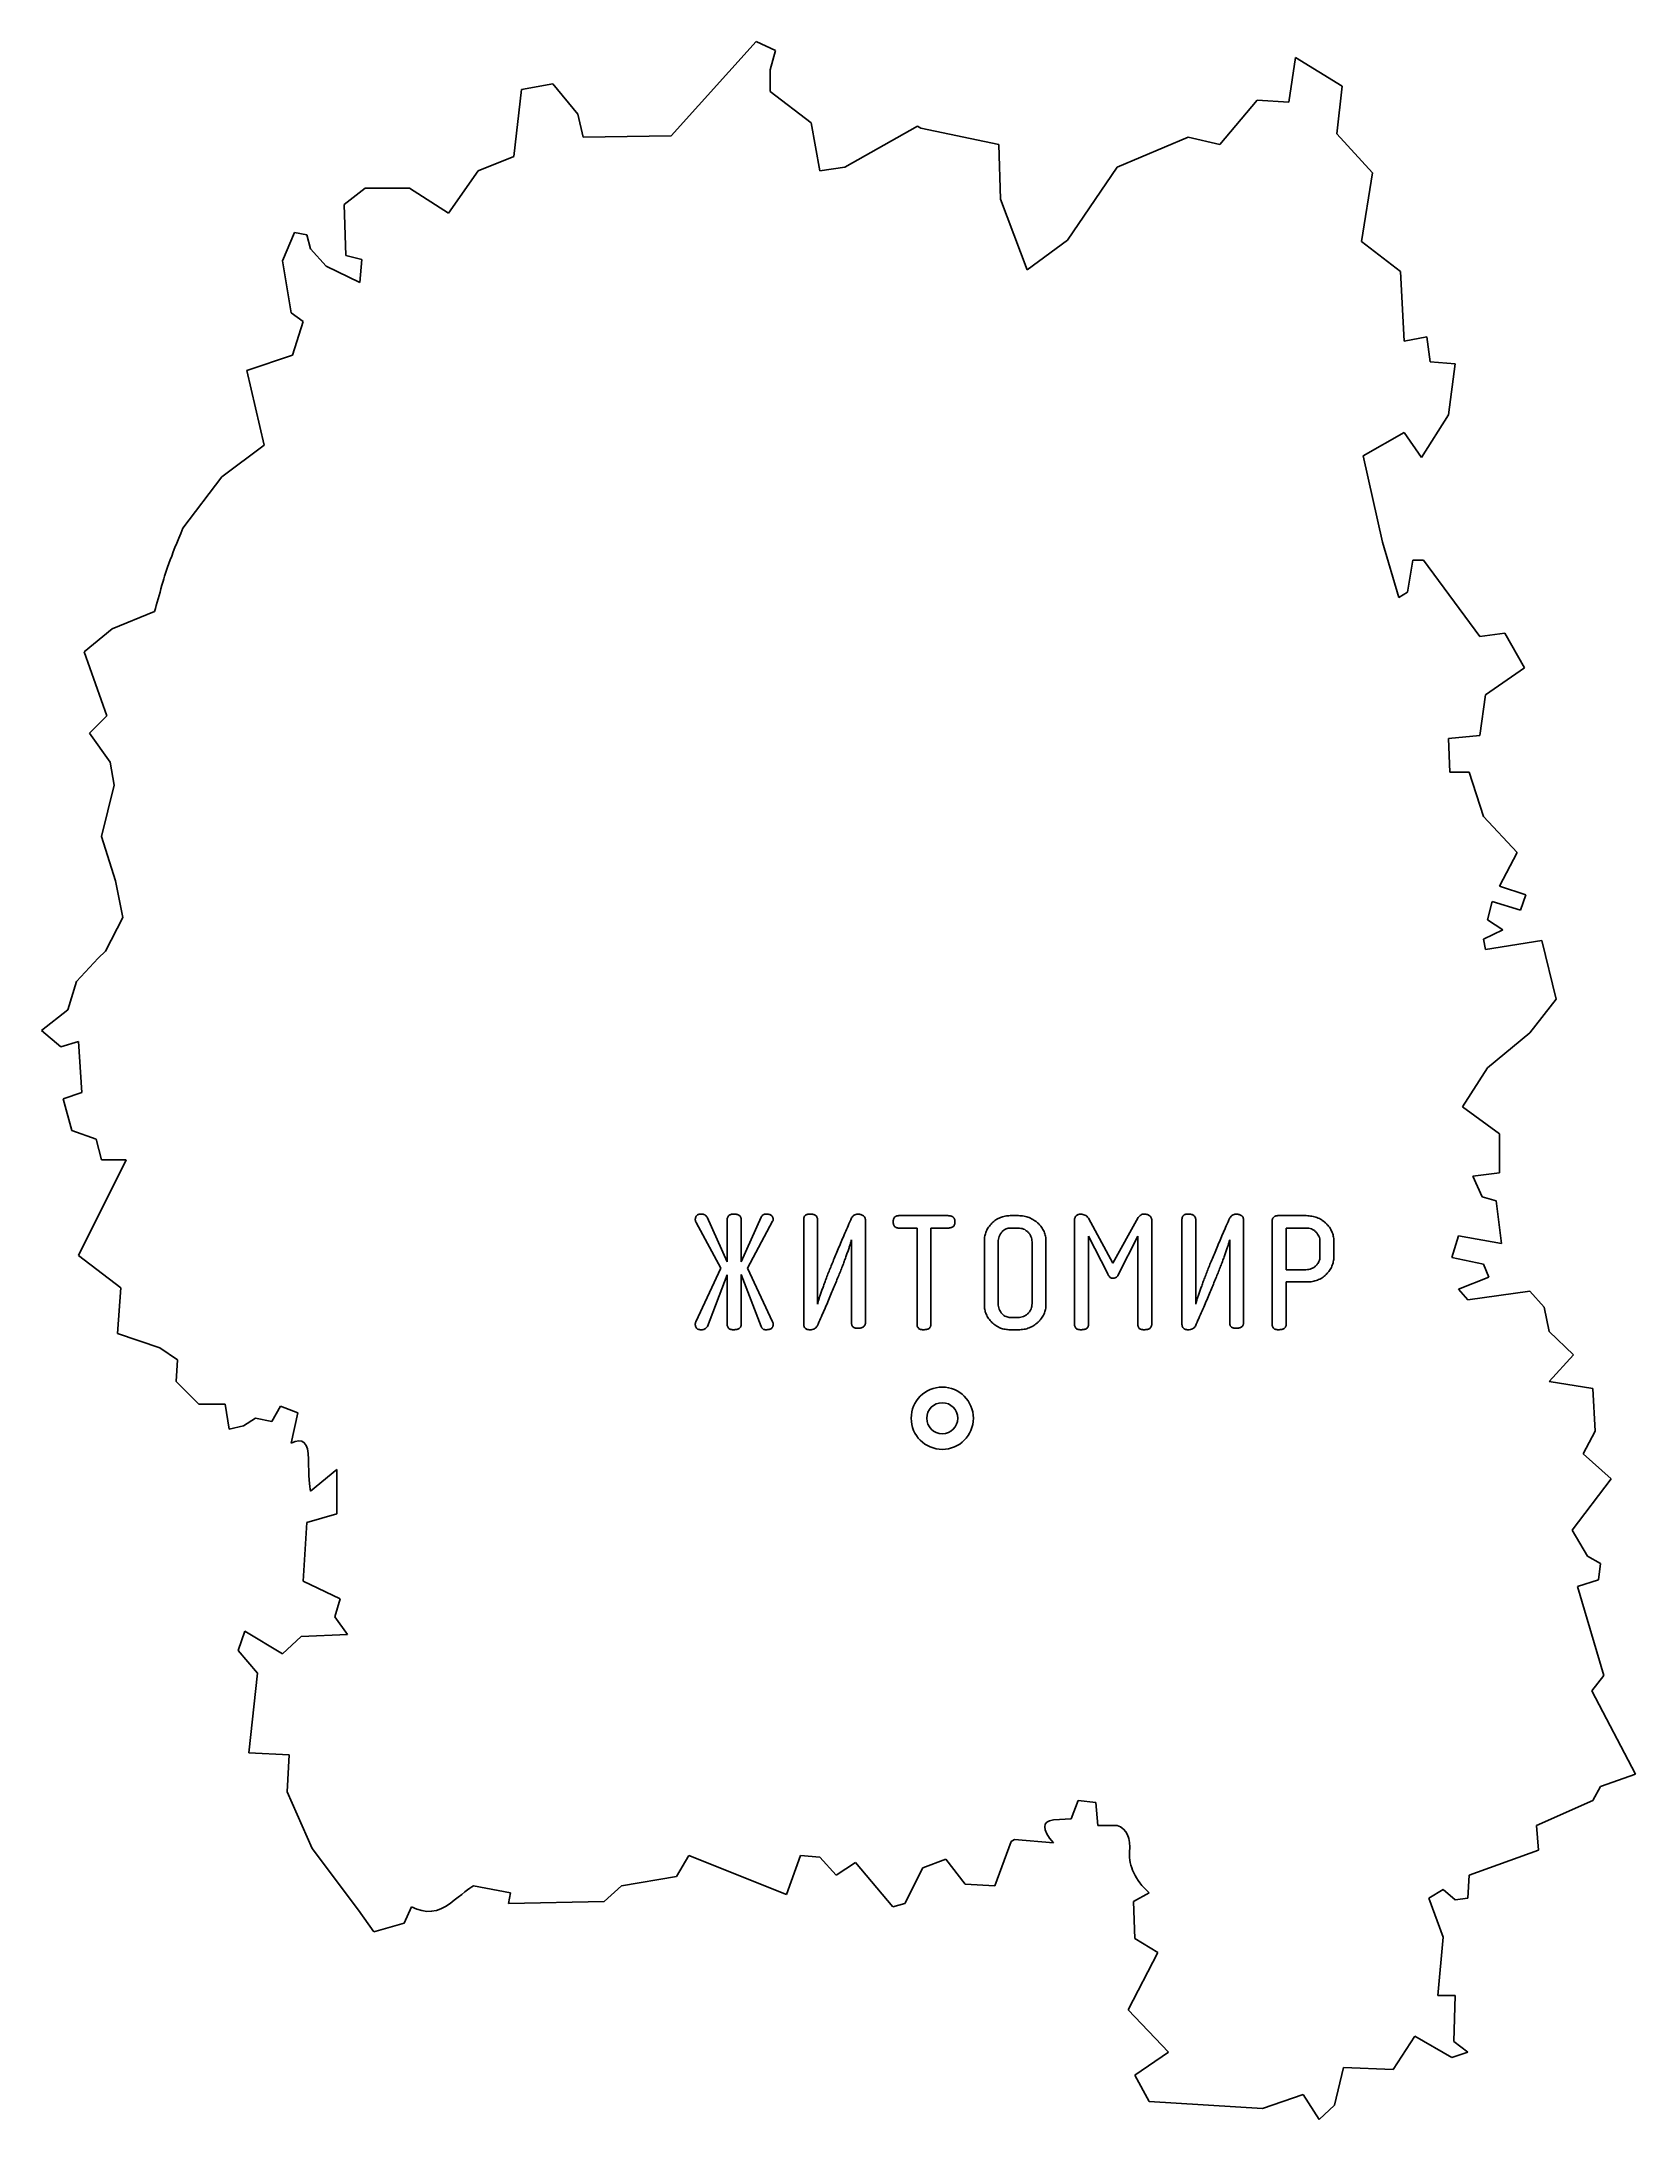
# Model space of a CAD drawing. Header units: millimetres. Extents: x -5160 to -5083, y 8998 to 9098.
import ezdxf

# ---------------------------------------------------------------- set-up
doc = ezdxf.new("R2010")
doc.units = ezdxf.units.MM

msp = doc.modelspace()

# ---------------------------------------------------------------- linework, layer by layer
at = {"color": 7, "linetype": 'Continuous', "lineweight": 25}
for p, q in [((-5125.05, 9097.85), (-5129.14, 9093.31)), ((-5124.11, 9097.43), (-5125.05, 9097.85)), ((-5124.37, 9096.49), (-5124.11, 9097.43)), ((-5099.03, 9097.08), (-5099.35, 9094.93)), ((-5096.79, 9095.71), (-5099.03, 9097.08)), ((-5134.85, 9095.81), (-5136.37, 9095.55)), ((-5133.65, 9094.35), (-5134.85, 9095.81)), ((-5124.37, 9095.45), (-5124.37, 9096.49)), ((-5136.37, 9095.55), (-5136.73, 9092.31)), ((-5122.39, 9093.93), (-5124.37, 9095.45)), ((-5100.88, 9095.03), (-5102.69, 9092.89)), ((-5099.35, 9094.93), (-5100.88, 9095.03)), ((-5097.05, 9093.41), (-5096.79, 9095.71)), ((-5133.39, 9093.25), (-5133.65, 9094.35)), ((-5121.97, 9091.62), (-5122.39, 9093.93)), ((-5129.14, 9093.31), (-5133.39, 9093.25)), ((-5117.26, 9093.77), (-5120.77, 9091.79)), ((-5117.1, 9093.67), (-5117.26, 9093.77)), ((-5113.34, 9092.89), (-5117.1, 9093.67)), ((-5113.27, 9090.26), (-5113.34, 9092.89)), ((-5104.22, 9093.25), (-5107.63, 9091.79)), ((-5102.69, 9092.89), (-5104.22, 9093.25)), ((-5095.33, 9091.53), (-5097.05, 9093.41)), ((-5136.73, 9092.31), (-5138.45, 9091.62)), ((-5138.45, 9091.62), (-5139.88, 9089.58)), ((-5120.77, 9091.79), (-5121.97, 9091.62)), ((-5107.63, 9091.79), (-5110.03, 9088.28)), ((-5095.85, 9088.22), (-5095.33, 9091.53)), ((-5143.9, 9090.78), (-5144.91, 9090)), ((-5144.91, 9090), (-5144.84, 9087.54)), ((-5141.76, 9090.78), (-5143.9, 9090.78)), ((-5139.88, 9089.58), (-5141.76, 9090.78)), ((-5111.97, 9086.85), (-5113.27, 9090.26)), ((-5147.31, 9088.64), (-5147.89, 9087.28)), ((-5146.72, 9088.54), (-5147.31, 9088.64)), ((-5146.53, 9087.86), (-5146.72, 9088.54)), ((-5145.78, 9087.02), (-5146.53, 9087.86)), ((-5110.03, 9088.28), (-5111.97, 9086.85)), ((-5093.97, 9086.76), (-5095.85, 9088.22)), ((-5147.89, 9087.28), (-5147.47, 9084.78)), ((-5144.16, 9086.24), (-5145.78, 9087.02)), ((-5144.84, 9087.54), (-5144.06, 9087.34)), ((-5144.06, 9087.34), (-5144.16, 9086.24)), ((-5093.8, 9083.41), (-5093.97, 9086.76)), ((-5147.47, 9084.78), (-5146.89, 9084.36)), ((-5146.89, 9084.36), (-5147.41, 9082.73)), ((-5092.7, 9083.61), (-5093.8, 9083.41)), ((-5092.54, 9082.41), (-5092.7, 9083.61)), ((-5147.41, 9082.73), (-5149.61, 9081.99)), ((-5149.61, 9081.99), (-5148.77, 9078.39)), ((-5091.34, 9082.31), (-5092.54, 9082.41)), ((-5091.66, 9079.85), (-5091.34, 9082.31)), ((-5092.96, 9077.8), (-5091.66, 9079.85)), ((-5095.78, 9077.87), (-5093.8, 9079)), ((-5093.8, 9079), (-5092.96, 9077.8)), ((-5148.77, 9078.39), (-5150.81, 9076.86)), ((-5094.84, 9073.71), (-5095.78, 9077.87)), ((-5150.81, 9076.86), (-5152.69, 9074.39)), ((-5094.06, 9071.05), (-5094.84, 9073.71)), ((-5093.38, 9072.84), (-5093.64, 9071.31)), ((-5092.86, 9072.84), (-5093.38, 9072.84)), ((-5090.14, 9069.17), (-5092.86, 9072.84)), ((-5093.64, 9071.31), (-5094.06, 9071.05)), ((-5154.06, 9070.37), (-5156.1, 9069.53)), ((-5156.1, 9069.53), (-5157.46, 9068.42)), ((-5088.94, 9069.33), (-5090.14, 9069.17)), ((-5087.99, 9067.65), (-5088.94, 9069.33)), ((-5157.46, 9068.42), (-5156.36, 9065.34)), ((-5089.88, 9066.35), (-5087.99, 9067.65)), ((-5090.14, 9064.4), (-5089.88, 9066.35)), ((-5156.36, 9065.34), (-5157.2, 9064.5)), ((-5157.2, 9064.5), (-5156.2, 9063.1)), ((-5091.66, 9064.24), (-5090.14, 9064.4)), ((-5091.6, 9062.62), (-5091.66, 9064.24)), ((-5156.2, 9063.1), (-5156, 9062)), ((-5156, 9062), (-5156.62, 9059.53)), ((-5090.66, 9062.62), (-5091.6, 9062.62)), ((-5089.97, 9060.48), (-5090.66, 9062.62)), ((-5088.35, 9058.75), (-5089.97, 9060.48)), ((-5156.62, 9059.53), (-5155.94, 9057.39)), ((-5089.2, 9057.13), (-5088.35, 9058.75)), ((-5155.94, 9057.39), (-5155.58, 9055.61)), ((-5087.93, 9056.71), (-5089.2, 9057.13)), ((-5089.78, 9055.51), (-5089.55, 9056.39)), ((-5089.55, 9056.39), (-5088.19, 9055.97)), ((-5088.19, 9055.97), (-5087.93, 9056.71)), ((-5155.58, 9055.61), (-5156.43, 9053.99)), ((-5089.97, 9054.57), (-5089.03, 9055.02)), ((-5089.03, 9055.02), (-5089.78, 9055.51)), ((-5156.43, 9053.99), (-5156.78, 9053.66)), ((-5089.88, 9054.08), (-5089.97, 9054.57)), ((-5087.15, 9054.51), (-5089.88, 9054.08)), ((-5086.47, 9051.68), (-5087.15, 9054.51)), ((-5156.78, 9053.66), (-5157.82, 9052.53)), ((-5157.82, 9052.53), (-5158.24, 9051.16)), ((-5158.24, 9051.16), (-5159.51, 9050.16)), ((-5087.74, 9050.06), (-5086.47, 9051.68)), ((-5159.51, 9050.16), (-5158.57, 9049.38)), ((-5089.78, 9048.37), (-5087.74, 9050.06)), ((-5158.57, 9049.38), (-5157.72, 9049.64)), ((-5157.72, 9049.64), (-5157.56, 9047.17)), ((-5090.98, 9046.49), (-5089.78, 9048.37)), ((-5157.56, 9047.17), (-5158.47, 9046.88)), ((-5158.47, 9046.88), (-5158.05, 9045.35)), ((-5089.2, 9045.19), (-5090.98, 9046.49)), ((-5158.05, 9045.35), (-5156.88, 9044.93)), ((-5156.88, 9044.93), (-5156.62, 9043.93)), ((-5089.2, 9043.31), (-5089.2, 9045.19)), ((-5155.42, 9043.93), (-5157.72, 9039.32)), ((-5156.62, 9043.93), (-5155.42, 9043.93)), ((-5090.49, 9043.15), (-5089.2, 9043.31)), ((-5090.04, 9042.14), (-5090.49, 9043.15)), ((-5089.36, 9041.95), (-5090.04, 9042.14)), ((-5089.1, 9039.9), (-5089.36, 9041.95)), ((-5126.75, 9038.7), (-5127.94, 9040.91)), ((-5127.41, 9041.17), (-5126.44, 9039.02)), ((-5126.44, 9039.02), (-5126.44, 9041.04)), ((-5125.77, 9039.01), (-5124.81, 9041.17)), ((-5125.77, 9041.04), (-5125.77, 9039.01)), ((-5124.25, 9040.97), (-5125.46, 9038.71)), ((-5122.75, 9036.03), (-5122.75, 9041.04)), ((-5122.09, 9041.04), (-5122.09, 9036.97)), ((-5119.78, 9041.02), (-5119.78, 9036.08)), ((-5118.17, 9041.24), (-5115.8, 9041.24)), ((-5112.79, 9041.24), (-5112.4, 9041.24)), ((-5109.69, 9036), (-5109.69, 9041.01)), ((-5109.02, 9041.12), (-5107.84, 9038.95)), ((-5107.84, 9038.95), (-5106.63, 9041.15)), ((-5105.97, 9041.01), (-5105.97, 9036)), ((-5104.52, 9036.03), (-5104.52, 9041.04)), ((-5103.85, 9041.04), (-5103.85, 9036.97)), ((-5101.54, 9041.02), (-5101.54, 9036.08)), ((-5100.16, 9036), (-5100.16, 9040.97)), ((-5099.89, 9041.24), (-5098.52, 9041.24)), ((-5120.45, 9036.07), (-5120.45, 9040.07)), ((-5117.28, 9040.64), (-5118.17, 9040.64)), ((-5117.28, 9036), (-5117.28, 9040.64)), ((-5115.8, 9040.64), (-5116.62, 9040.64)), ((-5116.62, 9040.64), (-5116.62, 9036)), ((-5114.04, 9036.96), (-5114.04, 9040.02)), ((-5113.37, 9039.97), (-5113.37, 9037)), ((-5112.41, 9040.64), (-5112.78, 9040.64)), ((-5111.74, 9037), (-5111.74, 9039.97)), ((-5111.07, 9040.02), (-5111.07, 9036.96)), ((-5108.1, 9038.46), (-5109.02, 9040.25)), ((-5109.02, 9040.25), (-5109.02, 9036)), ((-5106.64, 9040.25), (-5107.58, 9038.38)), ((-5106.64, 9036), (-5106.64, 9040.25)), ((-5102.21, 9036.07), (-5102.21, 9040.07)), ((-5098.53, 9040.64), (-5099.49, 9040.64)), ((-5099.49, 9040.64), (-5099.49, 9038.63)), ((-5097.86, 9039.27), (-5097.86, 9040)), ((-5097.19, 9040.02), (-5097.19, 9039.25)), ((-5091.5, 9039.22), (-5091.18, 9040.26)), ((-5091.18, 9040.26), (-5089.1, 9039.9)), ((-5157.72, 9039.32), (-5155.68, 9037.76)), ((-5127.95, 9036.12), (-5126.75, 9038.7)), ((-5125.46, 9038.71), (-5124.26, 9036.12)), ((-5089.97, 9038.9), (-5091.5, 9039.22)), ((-5089.71, 9038.28), (-5089.97, 9038.9)), ((-5155.68, 9037.76), (-5155.84, 9035.56)), ((-5126.44, 9038.39), (-5127.4, 9035.89)), ((-5126.44, 9036), (-5126.44, 9038.39)), ((-5124.81, 9035.9), (-5125.77, 9038.4)), ((-5125.77, 9038.4), (-5125.77, 9036)), ((-5099.49, 9038.63), (-5098.53, 9038.63)), ((-5099.49, 9038.04), (-5099.49, 9036)), ((-5098.49, 9038.04), (-5099.49, 9038.04)), ((-5091.18, 9037.7), (-5089.71, 9038.28)), ((-5090.72, 9037.18), (-5091.18, 9037.7)), ((-5087.74, 9037.6), (-5090.72, 9037.18)), ((-5087.05, 9036.82), (-5087.74, 9037.6)), ((-5086.8, 9035.65), (-5087.05, 9036.82)), ((-5112.4, 9035.74), (-5112.79, 9035.74)), ((-5112.78, 9036.33), (-5112.41, 9036.33)), ((-5155.84, 9035.56), (-5153.8, 9034.87)), ((-5153.8, 9034.87), (-5152.95, 9034.29)), ((-5085.63, 9034.52), (-5086.8, 9035.65)), ((-5152.95, 9034.29), (-5153.02, 9033.25)), ((-5086.8, 9033.25), (-5085.63, 9034.52)), ((-5153.02, 9033.25), (-5151.92, 9032.15)), ((-5084.69, 9032.9), (-5086.8, 9033.25)), ((-5084.59, 9030.85), (-5084.69, 9032.9)), ((-5151.92, 9032.15), (-5150.65, 9032.15)), ((-5150.65, 9032.15), (-5150.46, 9030.95)), ((-5148.41, 9031.31), (-5147.99, 9032.05)), ((-5147.99, 9032.05), (-5147.15, 9031.73)), ((-5147.15, 9031.73), (-5147.47, 9030.27)), ((-5150.46, 9030.95), (-5149.77, 9031.11)), ((-5149.77, 9031.11), (-5149.19, 9031.47)), ((-5149.19, 9031.47), (-5148.41, 9031.31)), ((-5085.17, 9029.75), (-5084.59, 9030.85)), ((-5083.81, 9028.55), (-5085.17, 9029.75)), ((-5146.53, 9027.96), (-5145.26, 9029)), ((-5145.26, 9029), (-5145.26, 9026.86)), ((-5085.69, 9026.08), (-5083.81, 9028.55)), ((-5145.26, 9026.86), (-5146.72, 9026.44)), ((-5146.72, 9026.44), (-5146.89, 9023.61)), ((-5084.95, 9024.82), (-5085.69, 9026.08)), ((-5084.33, 9024.46), (-5084.95, 9024.82)), ((-5085.43, 9023.36), (-5084.43, 9023.68)), ((-5084.43, 9023.68), (-5084.33, 9024.46)), ((-5146.89, 9023.61), (-5145.1, 9022.77)), ((-5145.1, 9022.77), (-5145.36, 9021.9)), ((-5084.17, 9019.07), (-5085.43, 9023.36)), ((-5145.36, 9021.9), (-5144.75, 9021.05)), ((-5149.71, 9021.21), (-5150.03, 9020.27)), ((-5147.89, 9020.11), (-5149.71, 9021.21)), ((-5146.98, 9020.95), (-5147.89, 9020.11)), ((-5144.75, 9021.05), (-5146.98, 9020.95)), ((-5150.03, 9020.27), (-5149.09, 9019.17)), ((-5149.09, 9019.17), (-5149.51, 9015.34)), ((-5084.75, 9018.33), (-5084.17, 9019.07)), ((-5082.64, 9014.3), (-5084.75, 9018.33)), ((-5149.51, 9015.34), (-5147.57, 9015.24)), ((-5147.57, 9015.24), (-5147.66, 9013.46)), ((-5084.69, 9013.04), (-5084.33, 9013.72)), ((-5084.33, 9013.72), (-5082.64, 9014.3)), ((-5147.66, 9013.46), (-5146.46, 9010.73)), ((-5109.86, 9012.16), (-5109.51, 9013.04)), ((-5109.51, 9013.04), (-5108.66, 9012.94)), ((-5108.66, 9012.94), (-5108.57, 9011.84)), ((-5087.41, 9011.84), (-5084.69, 9013.04)), ((-5110.71, 9012.1), (-5109.86, 9012.16)), ((-5108.57, 9011.84), (-5107.63, 9011.84)), ((-5087.31, 9010.64), (-5087.41, 9011.84)), ((-5146.46, 9010.73), (-5144.23, 9007.75)), ((-5113.53, 9008.92), (-5112.75, 9011.06)), ((-5112.75, 9011.06), (-5112.59, 9011.16)), ((-5112.59, 9011.16), (-5110.71, 9010.99)), ((-5128.88, 9009.37), (-5128.29, 9010.38)), ((-5128.29, 9010.38), (-5123.59, 9008.5)), ((-5123.59, 9008.5), (-5122.91, 9010.38)), ((-5122.91, 9010.38), (-5121.97, 9010.31)), ((-5121.97, 9010.31), (-5121.19, 9009.44)), ((-5121.19, 9009.44), (-5120.25, 9010.05)), ((-5120.25, 9010.05), (-5118.46, 9007.91)), ((-5117.88, 9008.07), (-5117, 9009.79)), ((-5117, 9009.79), (-5115.9, 9010.21)), ((-5115.9, 9010.21), (-5114.96, 9009.01)), ((-5090.66, 9009.44), (-5087.31, 9010.64)), ((-5138.68, 9008.92), (-5136.89, 9008.59)), ((-5132.38, 9008.17), (-5131.54, 9008.92)), ((-5131.54, 9008.92), (-5128.88, 9009.37)), ((-5114.96, 9009.01), (-5113.53, 9008.92)), ((-5092.6, 9008.33), (-5091.92, 9008.75)), ((-5091.92, 9008.75), (-5091.34, 9008.24)), ((-5090.72, 9008.33), (-5090.66, 9009.44)), ((-5144.23, 9007.75), (-5143.48, 9006.71)), ((-5142.02, 9007.13), (-5141.66, 9007.91)), ((-5136.89, 9008.59), (-5136.99, 9008.07)), ((-5136.99, 9008.07), (-5132.38, 9008.17)), ((-5118.46, 9007.91), (-5117.88, 9008.07)), ((-5106.1, 9008.59), (-5106.85, 9008.17)), ((-5106.85, 9008.17), (-5106.78, 9006.39)), ((-5091.92, 9006.45), (-5092.6, 9008.33)), ((-5091.34, 9008.24), (-5090.72, 9008.33)), ((-5143.48, 9006.71), (-5142.02, 9007.13)), ((-5105.68, 9005.71), (-5107.11, 9002.95)), ((-5106.78, 9006.39), (-5105.68, 9005.71)), ((-5092.18, 9003.63), (-5091.92, 9006.45)), ((-5091.34, 9003.63), (-5092.18, 9003.63)), ((-5091.4, 9001.42), (-5091.34, 9003.63)), ((-5107.11, 9002.95), (-5105.16, 9000.9)), ((-5094.32, 9000.06), (-5093.28, 9001.68)), ((-5093.28, 9001.68), (-5091.5, 9000.64)), ((-5105.16, 9000.9), (-5106.78, 8999.8)), ((-5091.5, 9000.64), (-5090.72, 9000.9)), ((-5090.72, 9000.9), (-5091.4, 9001.42)), ((-5106.78, 8999.8), (-5106.1, 8998.53)), ((-5097.15, 8998.34), (-5096.72, 9000.16)), ((-5096.72, 9000.16), (-5094.32, 9000.06)), ((-5100.62, 8998.18), (-5098.67, 8998.86)), ((-5098.67, 8998.86), (-5097.89, 8997.66)), ((-5106.1, 8998.53), (-5100.62, 8998.18)), ((-5097.89, 8997.66), (-5097.15, 8998.34))]:
    msp.add_line(p, q, dxfattribs=at)
for radius in [1.5, 0.75]:
    msp.add_circle((-5116.07, 9031.47), radius, dxfattribs=at)
for points in [[(-5152.69, 9074.39), (-5153.26, 9073.03), (-5153.59, 9072.11), (-5153.7, 9071.64)], [(-5153.7, 9071.64), (-5153.83, 9071.18), (-5153.95, 9070.76), (-5154.06, 9070.37)], [(-5147.47, 9030.27), (-5146.91, 9030.55), (-5146.63, 9030.29), (-5146.63, 9029.49)], [(-5146.63, 9029.49), (-5146.63, 9028.69), (-5146.59, 9028.18), (-5146.53, 9027.96)], [(-5110.71, 9010.99), (-5111.27, 9011.66), (-5111.27, 9012.03), (-5110.71, 9012.1)], [(-5107.63, 9011.84), (-5107.17, 9011.66), (-5106.98, 9011.23), (-5107.04, 9010.54)], [(-5107.04, 9010.54), (-5107.08, 9009.87), (-5106.77, 9009.22), (-5106.1, 9008.59)], [(-5139.81, 9008.07), (-5139.23, 9008.53), (-5138.85, 9008.81), (-5138.68, 9008.92)], [(-5141.66, 9007.91), (-5140.99, 9007.57), (-5140.38, 9007.62), (-5139.81, 9008.07)]]:
    msp.add_open_spline(points, degree=3, dxfattribs=at)
for points, knots in [([(-5127.98, 9041.04), (-5127.98, 9041.06), (-5127.98, 9041.1), (-5127.96, 9041.16), (-5127.94, 9041.21), (-5127.91, 9041.24), (-5127.87, 9041.28), (-5127.82, 9041.3), (-5127.76, 9041.31), (-5127.72, 9041.31), (-5127.7, 9041.31)], [0, 0, 0, 0, 0.142168, 0.268903, 0.38517, 0.493424, 0.603728, 0.721292, 0.852595, 1, 1, 1, 1]), ([(-5127.94, 9040.91), (-5127.95, 9040.93), (-5127.97, 9040.97), (-5127.98, 9041.02), (-5127.98, 9041.04)], [0, 0, 0, 0, 0.502617, 1, 1, 1, 1]), ([(-5127.7, 9041.31), (-5127.67, 9041.31), (-5127.61, 9041.31), (-5127.52, 9041.28), (-5127.45, 9041.23), (-5127.43, 9041.19), (-5127.41, 9041.17)], [0, 0, 0, 0, 0.286904, 0.537433, 0.769466, 1, 1, 1, 1]), ([(-5126.44, 9041.04), (-5126.44, 9041.06), (-5126.44, 9041.1), (-5126.42, 9041.16), (-5126.4, 9041.2), (-5126.37, 9041.25), (-5126.32, 9041.27), (-5126.27, 9041.3), (-5126.21, 9041.31), (-5126.16, 9041.31), (-5126.14, 9041.31)], [0, 0, 0, 0, 0.137708, 0.258841, 0.373874, 0.481948, 0.593458, 0.712173, 0.847344, 1, 1, 1, 1]), ([(-5126.14, 9041.31), (-5126.11, 9041.31), (-5126.06, 9041.31), (-5125.98, 9041.3), (-5125.92, 9041.28), (-5125.86, 9041.25), (-5125.82, 9041.21), (-5125.79, 9041.16), (-5125.77, 9041.1), (-5125.77, 9041.06), (-5125.77, 9041.04)], [0, 0, 0, 0, 0.165531, 0.310581, 0.439844, 0.552881, 0.660328, 0.766444, 0.876643, 1, 1, 1, 1]), ([(-5124.81, 9041.17), (-5124.79, 9041.19), (-5124.77, 9041.23), (-5124.71, 9041.28), (-5124.65, 9041.31), (-5124.6, 9041.31), (-5124.58, 9041.31)], [0, 0, 0, 0, 0.270918, 0.518355, 0.751646, 1, 1, 1, 1]), ([(-5124.58, 9041.31), (-5124.55, 9041.31), (-5124.5, 9041.31), (-5124.43, 9041.3), (-5124.36, 9041.28), (-5124.31, 9041.25), (-5124.27, 9041.21), (-5124.24, 9041.16), (-5124.23, 9041.1), (-5124.23, 9041.06), (-5124.23, 9041.04)], [0, 0, 0, 0, 0.163448, 0.307793, 0.43427, 0.549766, 0.655419, 0.762636, 0.875353, 1, 1, 1, 1]), ([(-5124.23, 9041.04), (-5124.23, 9041.03), (-5124.23, 9041), (-5124.24, 9040.98), (-5124.25, 9040.97)], [0, 0, 0, 0, 0.536123, 1, 1, 1, 1]), ([(-5122.75, 9041.04), (-5122.75, 9041.06), (-5122.75, 9041.1), (-5122.74, 9041.16), (-5122.71, 9041.21), (-5122.68, 9041.25), (-5122.64, 9041.28), (-5122.59, 9041.3), (-5122.52, 9041.31), (-5122.48, 9041.31), (-5122.46, 9041.31)], [0, 0, 0, 0, 0.137355, 0.260404, 0.371584, 0.481366, 0.592546, 0.713138, 0.847462, 1, 1, 1, 1]), ([(-5122.46, 9041.31), (-5122.43, 9041.31), (-5122.37, 9041.31), (-5122.3, 9041.3), (-5122.23, 9041.28), (-5122.18, 9041.25), (-5122.14, 9041.21), (-5122.11, 9041.16), (-5122.09, 9041.1), (-5122.09, 9041.06), (-5122.09, 9041.04)], [0, 0, 0, 0, 0.167568, 0.314294, 0.443407, 0.558258, 0.665582, 0.768936, 0.879007, 1, 1, 1, 1]), ([(-5122.09, 9036.97), (-5122.07, 9037.02), (-5122.05, 9037.12), (-5122, 9037.28), (-5121.94, 9037.46), (-5121.87, 9037.65), (-5121.8, 9037.85), (-5121.72, 9038.08), (-5121.63, 9038.31), (-5121.53, 9038.56), (-5121.42, 9038.83), (-5121.31, 9039.11), (-5121.19, 9039.41), (-5121.05, 9039.73), (-5120.91, 9040.06), (-5120.76, 9040.4), (-5120.61, 9040.76), (-5120.5, 9041), (-5120.44, 9041.13)], [0, 0, 0, 0, 0.033396, 0.070615, 0.111849, 0.156861, 0.20566, 0.258254, 0.314981, 0.375514, 0.43976, 0.508253, 0.580461, 0.656585, 0.736426, 0.820428, 0.908355, 1, 1, 1, 1]), ([(-5120.44, 9041.13), (-5120.43, 9041.16), (-5120.39, 9041.21), (-5120.32, 9041.27), (-5120.24, 9041.3), (-5120.18, 9041.31), (-5120.15, 9041.31)], [0, 0, 0, 0, 0.2670119, 0.5105833, 0.7477325, 1, 1, 1, 1]), ([(-5120.15, 9041.31), (-5120.12, 9041.31), (-5120.07, 9041.31), (-5119.99, 9041.29), (-5119.93, 9041.27), (-5119.87, 9041.24), (-5119.83, 9041.2), (-5119.8, 9041.15), (-5119.78, 9041.09), (-5119.78, 9041.04), (-5119.78, 9041.02)], [0, 0, 0, 0, 0.162457, 0.303302, 0.429166, 0.543806, 0.649352, 0.756939, 0.871925, 1, 1, 1, 1]), ([(-5118.44, 9040.94), (-5118.44, 9040.96), (-5118.44, 9041.01), (-5118.42, 9041.07), (-5118.4, 9041.12), (-5118.37, 9041.16), (-5118.33, 9041.2), (-5118.29, 9041.22), (-5118.23, 9041.23), (-5118.19, 9041.24), (-5118.17, 9041.24)], [0, 0, 0, 0, 0.152608, 0.286993, 0.407639, 0.520337, 0.628247, 0.739478, 0.862582, 1, 1, 1, 1]), ([(-5118.17, 9040.64), (-5118.19, 9040.64), (-5118.23, 9040.64), (-5118.29, 9040.66), (-5118.33, 9040.68), (-5118.37, 9040.72), (-5118.4, 9040.76), (-5118.42, 9040.81), (-5118.44, 9040.87), (-5118.44, 9040.92), (-5118.44, 9040.94)], [0, 0, 0, 0, 0.137418, 0.260522, 0.371753, 0.479663, 0.592361, 0.713007, 0.847392, 1, 1, 1, 1]), ([(-5115.8, 9041.24), (-5115.77, 9041.24), (-5115.72, 9041.23), (-5115.65, 9041.22), (-5115.59, 9041.2), (-5115.54, 9041.16), (-5115.5, 9041.12), (-5115.48, 9041.07), (-5115.46, 9041.01), (-5115.46, 9040.96), (-5115.46, 9040.94)], [0, 0, 0, 0, 0.155185, 0.290369, 0.413369, 0.524845, 0.632992, 0.744468, 0.864816, 1, 1, 1, 1]), ([(-5115.46, 9040.94), (-5115.46, 9040.92), (-5115.46, 9040.87), (-5115.48, 9040.81), (-5115.5, 9040.76), (-5115.54, 9040.71), (-5115.59, 9040.68), (-5115.65, 9040.66), (-5115.72, 9040.64), (-5115.77, 9040.64), (-5115.8, 9040.64)], [0, 0, 0, 0, 0.135184, 0.255532, 0.367008, 0.475155, 0.586631, 0.709631, 0.844815, 1, 1, 1, 1]), ([(-5114.04, 9040.02), (-5114.04, 9040.06), (-5114.04, 9040.14), (-5114.02, 9040.26), (-5113.99, 9040.37), (-5113.95, 9040.48), (-5113.9, 9040.59), (-5113.84, 9040.69), (-5113.76, 9040.79), (-5113.68, 9040.88), (-5113.58, 9040.96), (-5113.49, 9041.04), (-5113.38, 9041.1), (-5113.27, 9041.15), (-5113.16, 9041.19), (-5113.04, 9041.22), (-5112.92, 9041.23), (-5112.84, 9041.23), (-5112.79, 9041.24)], [0, 0, 0, 0, 0.064022, 0.126233, 0.186537, 0.247047, 0.307461, 0.368979, 0.431621, 0.496318, 0.561091, 0.624327, 0.686753, 0.747991, 0.809425, 0.871472, 0.934784, 1, 1, 1, 1]), ([(-5112.4, 9041.24), (-5112.35, 9041.23), (-5112.26, 9041.23), (-5112.13, 9041.22), (-5112, 9041.19), (-5111.88, 9041.15), (-5111.76, 9041.09), (-5111.65, 9041.03), (-5111.55, 9040.96), (-5111.45, 9040.87), (-5111.36, 9040.78), (-5111.28, 9040.68), (-5111.22, 9040.58), (-5111.16, 9040.47), (-5111.12, 9040.36), (-5111.09, 9040.25), (-5111.07, 9040.13), (-5111.07, 9040.06), (-5111.07, 9040.02)], [0, 0, 0, 0, 0.069566, 0.13674, 0.202078, 0.265454, 0.32897, 0.391761, 0.456064, 0.520905, 0.585637, 0.647873, 0.707801, 0.766345, 0.824107, 0.882274, 0.940271, 1, 1, 1, 1]), ([(-5109.69, 9041.01), (-5109.69, 9041.04), (-5109.69, 9041.08), (-5109.67, 9041.14), (-5109.65, 9041.19), (-5109.62, 9041.24), (-5109.57, 9041.27), (-5109.52, 9041.29), (-5109.46, 9041.31), (-5109.42, 9041.31), (-5109.4, 9041.31)], [0, 0, 0, 0, 0.146397, 0.276321, 0.39524, 0.506272, 0.615393, 0.730848, 0.856032, 1, 1, 1, 1]), ([(-5109.4, 9041.31), (-5109.36, 9041.31), (-5109.29, 9041.3), (-5109.19, 9041.27), (-5109.1, 9041.21), (-5109.05, 9041.15), (-5109.02, 9041.12)], [0, 0, 0, 0, 0.250197, 0.492211, 0.737031, 1, 1, 1, 1]), ([(-5106.63, 9041.15), (-5106.61, 9041.18), (-5106.57, 9041.22), (-5106.5, 9041.27), (-5106.42, 9041.31), (-5106.36, 9041.31), (-5106.34, 9041.31)], [0, 0, 0, 0, 0.275792, 0.524661, 0.759907, 1, 1, 1, 1]), ([(-5106.34, 9041.31), (-5106.31, 9041.31), (-5106.25, 9041.31), (-5106.18, 9041.29), (-5106.12, 9041.27), (-5106.06, 9041.24), (-5106.02, 9041.2), (-5105.99, 9041.14), (-5105.97, 9041.08), (-5105.97, 9041.04), (-5105.97, 9041.01)], [0, 0, 0, 0, 0.159829, 0.298144, 0.422337, 0.536642, 0.643437, 0.753428, 0.870149, 1, 1, 1, 1]), ([(-5104.52, 9041.04), (-5104.51, 9041.06), (-5104.51, 9041.1), (-5104.5, 9041.16), (-5104.48, 9041.21), (-5104.44, 9041.25), (-5104.4, 9041.28), (-5104.35, 9041.3), (-5104.28, 9041.31), (-5104.24, 9041.31), (-5104.22, 9041.31)], [0, 0, 0, 0, 0.137355, 0.260404, 0.371584, 0.481366, 0.592546, 0.713138, 0.847462, 1, 1, 1, 1]), ([(-5104.22, 9041.31), (-5104.19, 9041.31), (-5104.13, 9041.31), (-5104.06, 9041.3), (-5103.99, 9041.28), (-5103.94, 9041.25), (-5103.9, 9041.21), (-5103.87, 9041.16), (-5103.85, 9041.1), (-5103.85, 9041.06), (-5103.85, 9041.04)], [0, 0, 0, 0, 0.167568, 0.314294, 0.443407, 0.558258, 0.665582, 0.768936, 0.879007, 1, 1, 1, 1]), ([(-5103.85, 9036.97), (-5103.83, 9037.02), (-5103.81, 9037.12), (-5103.76, 9037.28), (-5103.7, 9037.46), (-5103.63, 9037.65), (-5103.56, 9037.85), (-5103.48, 9038.08), (-5103.39, 9038.31), (-5103.29, 9038.56), (-5103.19, 9038.83), (-5103.07, 9039.11), (-5102.95, 9039.41), (-5102.81, 9039.73), (-5102.67, 9040.06), (-5102.53, 9040.4), (-5102.37, 9040.76), (-5102.26, 9041), (-5102.2, 9041.13)], [0, 0, 0, 0, 0.033396, 0.070615, 0.111849, 0.156861, 0.20566, 0.258254, 0.314981, 0.375514, 0.43976, 0.508253, 0.580461, 0.656585, 0.736426, 0.820428, 0.908355, 1, 1, 1, 1]), ([(-5102.2, 9041.13), (-5102.19, 9041.16), (-5102.15, 9041.21), (-5102.08, 9041.27), (-5102, 9041.3), (-5101.94, 9041.31), (-5101.91, 9041.31)], [0, 0, 0, 0, 0.2670119, 0.5105833, 0.7477325, 1, 1, 1, 1]), ([(-5101.91, 9041.31), (-5101.88, 9041.31), (-5101.83, 9041.31), (-5101.75, 9041.29), (-5101.69, 9041.27), (-5101.63, 9041.24), (-5101.59, 9041.2), (-5101.56, 9041.15), (-5101.55, 9041.09), (-5101.54, 9041.04), (-5101.54, 9041.02)], [0, 0, 0, 0, 0.162457, 0.303302, 0.429166, 0.543806, 0.649352, 0.756939, 0.871925, 1, 1, 1, 1]), ([(-5100.16, 9040.97), (-5100.16, 9040.99), (-5100.16, 9041.03), (-5100.14, 9041.09), (-5100.12, 9041.13), (-5100.09, 9041.17), (-5100.05, 9041.2), (-5100.01, 9041.22), (-5099.95, 9041.23), (-5099.91, 9041.23), (-5099.89, 9041.24)], [0, 0, 0, 0, 0.1446346, 0.2709696, 0.3881332, 0.496601, 0.6071859, 0.7243495, 0.8527014, 1, 1, 1, 1]), ([(-5098.52, 9041.24), (-5098.47, 9041.23), (-5098.38, 9041.23), (-5098.25, 9041.21), (-5098.12, 9041.19), (-5098, 9041.15), (-5097.88, 9041.1), (-5097.77, 9041.03), (-5097.66, 9040.96), (-5097.57, 9040.87), (-5097.48, 9040.78), (-5097.4, 9040.68), (-5097.34, 9040.58), (-5097.28, 9040.48), (-5097.24, 9040.37), (-5097.21, 9040.25), (-5097.19, 9040.14), (-5097.19, 9040.06), (-5097.19, 9040.02)], [0, 0, 0, 0, 0.06971, 0.136447, 0.201795, 0.265484, 0.328896, 0.392107, 0.456206, 0.521181, 0.585627, 0.647991, 0.707557, 0.766488, 0.824369, 0.881947, 0.940727, 1, 1, 1, 1]), ([(-5120.45, 9040.07), (-5120.46, 9040.02), (-5120.49, 9039.92), (-5120.54, 9039.76), (-5120.6, 9039.59), (-5120.67, 9039.4), (-5120.74, 9039.19), (-5120.82, 9038.97), (-5120.91, 9038.73), (-5121.01, 9038.48), (-5121.12, 9038.21), (-5121.24, 9037.93), (-5121.36, 9037.63), (-5121.49, 9037.32), (-5121.63, 9036.99), (-5121.78, 9036.64), (-5121.94, 9036.28), (-5122.05, 9036.04), (-5122.1, 9035.91)], [0, 0, 0, 0, 0.033426, 0.070925, 0.111863, 0.156906, 0.205979, 0.2586, 0.31526, 0.375721, 0.439987, 0.508397, 0.580619, 0.656653, 0.736739, 0.820641, 0.908359, 1, 1, 1, 1]), ([(-5112.78, 9040.64), (-5112.82, 9040.64), (-5112.89, 9040.63), (-5113, 9040.6), (-5113.1, 9040.54), (-5113.19, 9040.46), (-5113.27, 9040.36), (-5113.33, 9040.24), (-5113.37, 9040.11), (-5113.37, 9040.02), (-5113.37, 9039.97)], [0, 0, 0, 0, 0.109715, 0.220992, 0.338271, 0.464734, 0.594801, 0.723849, 0.857587, 1, 1, 1, 1]), ([(-5111.74, 9039.97), (-5111.74, 9040.02), (-5111.75, 9040.11), (-5111.79, 9040.23), (-5111.85, 9040.35), (-5111.94, 9040.45), (-5112.04, 9040.53), (-5112.15, 9040.6), (-5112.28, 9040.63), (-5112.37, 9040.64), (-5112.41, 9040.64)], [0, 0, 0, 0, 0.1276094, 0.2499167, 0.3720143, 0.5005764, 0.6284294, 0.7514975, 0.8734901, 1, 1, 1, 1]), ([(-5102.21, 9040.07), (-5102.22, 9040.02), (-5102.25, 9039.92), (-5102.3, 9039.76), (-5102.36, 9039.59), (-5102.43, 9039.4), (-5102.5, 9039.19), (-5102.58, 9038.97), (-5102.67, 9038.73), (-5102.77, 9038.48), (-5102.88, 9038.21), (-5103, 9037.93), (-5103.12, 9037.63), (-5103.25, 9037.32), (-5103.39, 9036.99), (-5103.54, 9036.64), (-5103.7, 9036.28), (-5103.81, 9036.04), (-5103.86, 9035.91)], [0, 0, 0, 0, 0.033426, 0.070925, 0.111863, 0.156906, 0.205979, 0.2586, 0.31526, 0.375721, 0.439987, 0.508397, 0.580619, 0.656653, 0.736739, 0.820641, 0.908359, 1, 1, 1, 1]), ([(-5097.86, 9040), (-5097.86, 9040.04), (-5097.86, 9040.12), (-5097.9, 9040.25), (-5097.97, 9040.36), (-5098.05, 9040.45), (-5098.15, 9040.54), (-5098.27, 9040.6), (-5098.4, 9040.64), (-5098.48, 9040.64), (-5098.53, 9040.64)], [0, 0, 0, 0, 0.123513, 0.244037, 0.365281, 0.493931, 0.622995, 0.747549, 0.87098, 1, 1, 1, 1]), ([(-5098.53, 9038.63), (-5098.48, 9038.64), (-5098.4, 9038.64), (-5098.27, 9038.68), (-5098.15, 9038.74), (-5098.05, 9038.82), (-5097.96, 9038.92), (-5097.9, 9039.03), (-5097.86, 9039.15), (-5097.86, 9039.23), (-5097.86, 9039.27)], [0, 0, 0, 0, 0.129236, 0.253957, 0.377197, 0.506654, 0.634671, 0.755554, 0.87628, 1, 1, 1, 1]), ([(-5097.19, 9039.25), (-5097.19, 9039.21), (-5097.19, 9039.13), (-5097.21, 9039.02), (-5097.24, 9038.91), (-5097.28, 9038.8), (-5097.33, 9038.69), (-5097.4, 9038.59), (-5097.47, 9038.5), (-5097.56, 9038.4), (-5097.65, 9038.32), (-5097.75, 9038.24), (-5097.86, 9038.18), (-5097.98, 9038.13), (-5098.1, 9038.09), (-5098.22, 9038.06), (-5098.35, 9038.04), (-5098.44, 9038.04), (-5098.49, 9038.04)], [0, 0, 0, 0, 0.059942, 0.118714, 0.176941, 0.235266, 0.294328, 0.354246, 0.416589, 0.480954, 0.545785, 0.60931, 0.671925, 0.734979, 0.798831, 0.863769, 0.930677, 1, 1, 1, 1]), ([(-5107.87, 9038.22), (-5107.89, 9038.22), (-5107.94, 9038.23), (-5108, 9038.28), (-5108.06, 9038.36), (-5108.09, 9038.43), (-5108.1, 9038.46)], [0, 0, 0, 0, 0.188109, 0.400794, 0.667824, 1, 1, 1, 1]), ([(-5107.58, 9038.38), (-5107.6, 9038.35), (-5107.63, 9038.3), (-5107.7, 9038.26), (-5107.78, 9038.22), (-5107.84, 9038.22), (-5107.87, 9038.22)], [0, 0, 0, 0, 0.251637, 0.487003, 0.730723, 1, 1, 1, 1]), ([(-5112.79, 9035.74), (-5112.84, 9035.74), (-5112.92, 9035.74), (-5113.04, 9035.76), (-5113.16, 9035.78), (-5113.27, 9035.82), (-5113.38, 9035.87), (-5113.49, 9035.94), (-5113.58, 9036.01), (-5113.68, 9036.09), (-5113.76, 9036.18), (-5113.84, 9036.28), (-5113.9, 9036.38), (-5113.95, 9036.49), (-5114, 9036.6), (-5114.02, 9036.71), (-5114.04, 9036.83), (-5114.04, 9036.92), (-5114.04, 9036.96)], [0, 0, 0, 0, 0.065197, 0.12849, 0.1911, 0.252516, 0.313737, 0.37563, 0.438493, 0.503248, 0.567925, 0.630549, 0.692049, 0.752445, 0.812938, 0.873804, 0.935997, 1, 1, 1, 1]), ([(-5113.37, 9037), (-5113.37, 9036.95), (-5113.37, 9036.86), (-5113.33, 9036.73), (-5113.27, 9036.61), (-5113.19, 9036.51), (-5113.1, 9036.43), (-5113, 9036.37), (-5112.89, 9036.34), (-5112.82, 9036.33), (-5112.78, 9036.33)], [0, 0, 0, 0, 0.143504, 0.276039, 0.406062, 0.536058, 0.662452, 0.779074, 0.889179, 1, 1, 1, 1]), ([(-5112.41, 9036.33), (-5112.37, 9036.33), (-5112.28, 9036.34), (-5112.15, 9036.38), (-5112.04, 9036.44), (-5111.93, 9036.52), (-5111.85, 9036.63), (-5111.78, 9036.74), (-5111.75, 9036.87), (-5111.74, 9036.95), (-5111.74, 9037)], [0, 0, 0, 0, 0.127498, 0.249385, 0.372345, 0.499384, 0.627126, 0.750615, 0.872502, 1, 1, 1, 1]), ([(-5111.07, 9036.96), (-5111.07, 9036.92), (-5111.07, 9036.84), (-5111.09, 9036.72), (-5111.12, 9036.61), (-5111.16, 9036.5), (-5111.22, 9036.39), (-5111.28, 9036.29), (-5111.36, 9036.19), (-5111.45, 9036.1), (-5111.55, 9036.02), (-5111.65, 9035.94), (-5111.76, 9035.88), (-5111.88, 9035.83), (-5112, 9035.78), (-5112.13, 9035.76), (-5112.26, 9035.74), (-5112.35, 9035.74), (-5112.4, 9035.74)], [0, 0, 0, 0, 0.059698, 0.118238, 0.175816, 0.234088, 0.292601, 0.352499, 0.414343, 0.479041, 0.543849, 0.607782, 0.67083, 0.734078, 0.798152, 0.863331, 0.93047, 1, 1, 1, 1]), ([(-5127.98, 9036), (-5127.98, 9036.02), (-5127.98, 9036.06), (-5127.96, 9036.1), (-5127.95, 9036.12)], [0, 0, 0, 0, 0.490263, 1, 1, 1, 1]), ([(-5127.71, 9035.74), (-5127.73, 9035.74), (-5127.77, 9035.74), (-5127.82, 9035.75), (-5127.87, 9035.77), (-5127.91, 9035.8), (-5127.94, 9035.84), (-5127.96, 9035.88), (-5127.98, 9035.94), (-5127.98, 9035.98), (-5127.98, 9036)], [0, 0, 0, 0, 0.148046, 0.279677, 0.399888, 0.509434, 0.620126, 0.733009, 0.859985, 1, 1, 1, 1]), ([(-5127.4, 9035.89), (-5127.42, 9035.87), (-5127.45, 9035.82), (-5127.52, 9035.77), (-5127.61, 9035.74), (-5127.67, 9035.74), (-5127.71, 9035.74)], [0, 0, 0, 0, 0.229606, 0.458483, 0.707918, 1, 1, 1, 1]), ([(-5126.14, 9035.74), (-5126.17, 9035.74), (-5126.21, 9035.74), (-5126.27, 9035.75), (-5126.32, 9035.77), (-5126.37, 9035.8), (-5126.4, 9035.84), (-5126.42, 9035.89), (-5126.44, 9035.94), (-5126.44, 9035.98), (-5126.44, 9036)], [0, 0, 0, 0, 0.152263, 0.286344, 0.406719, 0.519162, 0.626828, 0.740066, 0.862892, 1, 1, 1, 1]), ([(-5125.77, 9036), (-5125.77, 9035.98), (-5125.77, 9035.94), (-5125.79, 9035.89), (-5125.82, 9035.84), (-5125.87, 9035.8), (-5125.92, 9035.77), (-5125.98, 9035.75), (-5126.06, 9035.74), (-5126.11, 9035.74), (-5126.14, 9035.74)], [0, 0, 0, 0, 0.120816, 0.230726, 0.335811, 0.441461, 0.557243, 0.686167, 0.832677, 1, 1, 1, 1]), ([(-5124.57, 9035.74), (-5124.59, 9035.74), (-5124.65, 9035.74), (-5124.72, 9035.77), (-5124.77, 9035.83), (-5124.8, 9035.87), (-5124.81, 9035.9)], [0, 0, 0, 0, 0.258802, 0.495201, 0.734653, 1, 1, 1, 1]), ([(-5124.23, 9036), (-5124.23, 9035.98), (-5124.23, 9035.94), (-5124.24, 9035.88), (-5124.27, 9035.84), (-5124.31, 9035.8), (-5124.36, 9035.77), (-5124.42, 9035.75), (-5124.49, 9035.74), (-5124.54, 9035.74), (-5124.57, 9035.74)], [0, 0, 0, 0, 0.124034, 0.237531, 0.342994, 0.450444, 0.565298, 0.691473, 0.835897, 1, 1, 1, 1]), ([(-5124.26, 9036.12), (-5124.25, 9036.1), (-5124.23, 9036.06), (-5124.23, 9036.01), (-5124.23, 9036)], [0, 0, 0, 0, 0.5823723, 1, 1, 1, 1]), ([(-5122.46, 9035.74), (-5122.48, 9035.74), (-5122.53, 9035.74), (-5122.59, 9035.75), (-5122.64, 9035.78), (-5122.68, 9035.81), (-5122.71, 9035.85), (-5122.74, 9035.9), (-5122.75, 9035.96), (-5122.75, 9036.01), (-5122.75, 9036.03)], [0, 0, 0, 0, 0.146454, 0.274056, 0.391768, 0.499427, 0.610502, 0.726002, 0.855976, 1, 1, 1, 1]), ([(-5122.1, 9035.91), (-5122.12, 9035.89), (-5122.16, 9035.83), (-5122.24, 9035.78), (-5122.34, 9035.74), (-5122.42, 9035.74), (-5122.46, 9035.74)], [0, 0, 0, 0, 0.232809, 0.462943, 0.713878, 1, 1, 1, 1]), ([(-5120.15, 9035.81), (-5120.18, 9035.81), (-5120.22, 9035.81), (-5120.28, 9035.82), (-5120.33, 9035.85), (-5120.38, 9035.87), (-5120.41, 9035.91), (-5120.43, 9035.96), (-5120.45, 9036.01), (-5120.45, 9036.05), (-5120.45, 9036.07)], [0, 0, 0, 0, 0.153599, 0.288857, 0.410288, 0.522241, 0.630852, 0.742806, 0.864236, 1, 1, 1, 1]), ([(-5119.78, 9036.08), (-5119.78, 9036.05), (-5119.78, 9036.01), (-5119.8, 9035.96), (-5119.83, 9035.91), (-5119.87, 9035.87), (-5119.93, 9035.84), (-5119.99, 9035.82), (-5120.07, 9035.81), (-5120.12, 9035.81), (-5120.15, 9035.81)], [0, 0, 0, 0, 0.119218, 0.229702, 0.333444, 0.439646, 0.554929, 0.684527, 0.831803, 1, 1, 1, 1]), ([(-5116.99, 9035.74), (-5117.01, 9035.74), (-5117.05, 9035.74), (-5117.12, 9035.75), (-5117.17, 9035.77), (-5117.21, 9035.8), (-5117.24, 9035.84), (-5117.27, 9035.88), (-5117.28, 9035.94), (-5117.28, 9035.98), (-5117.28, 9036)], [0, 0, 0, 0, 0.153893, 0.28941, 0.411072, 0.52324, 0.630146, 0.742314, 0.863977, 1, 1, 1, 1]), ([(-5116.62, 9036), (-5116.62, 9035.98), (-5116.62, 9035.94), (-5116.64, 9035.88), (-5116.67, 9035.84), (-5116.71, 9035.8), (-5116.76, 9035.77), (-5116.83, 9035.75), (-5116.9, 9035.74), (-5116.96, 9035.74), (-5116.99, 9035.74)], [0, 0, 0, 0, 0.119652, 0.228399, 0.332519, 0.437605, 0.553308, 0.683377, 0.83119, 1, 1, 1, 1]), ([(-5109.39, 9035.74), (-5109.41, 9035.74), (-5109.46, 9035.74), (-5109.52, 9035.75), (-5109.57, 9035.77), (-5109.61, 9035.8), (-5109.65, 9035.84), (-5109.67, 9035.89), (-5109.69, 9035.94), (-5109.69, 9035.98), (-5109.69, 9036)], [0, 0, 0, 0, 0.1526075, 0.2869925, 0.4076394, 0.5203371, 0.6282469, 0.7394778, 0.862582, 1, 1, 1, 1]), ([(-5109.02, 9036), (-5109.02, 9035.98), (-5109.02, 9035.94), (-5109.04, 9035.89), (-5109.07, 9035.84), (-5109.11, 9035.8), (-5109.17, 9035.77), (-5109.23, 9035.75), (-5109.31, 9035.74), (-5109.36, 9035.74), (-5109.39, 9035.74)], [0, 0, 0, 0, 0.121044, 0.231161, 0.334558, 0.440408, 0.556408, 0.685575, 0.832362, 1, 1, 1, 1]), ([(-5106.34, 9035.74), (-5106.37, 9035.74), (-5106.41, 9035.74), (-5106.47, 9035.75), (-5106.52, 9035.77), (-5106.57, 9035.8), (-5106.6, 9035.84), (-5106.62, 9035.89), (-5106.64, 9035.94), (-5106.64, 9035.98), (-5106.64, 9036)], [0, 0, 0, 0, 0.1526075, 0.2869925, 0.4076394, 0.5203371, 0.6282469, 0.7394778, 0.862582, 1, 1, 1, 1]), ([(-5105.97, 9036), (-5105.97, 9035.98), (-5105.97, 9035.94), (-5105.99, 9035.89), (-5106.02, 9035.84), (-5106.07, 9035.8), (-5106.12, 9035.77), (-5106.18, 9035.75), (-5106.26, 9035.74), (-5106.31, 9035.74), (-5106.34, 9035.74)], [0, 0, 0, 0, 0.121044, 0.231161, 0.334558, 0.440408, 0.556408, 0.685575, 0.832362, 1, 1, 1, 1]), ([(-5104.22, 9035.74), (-5104.24, 9035.74), (-5104.29, 9035.74), (-5104.35, 9035.75), (-5104.4, 9035.78), (-5104.44, 9035.81), (-5104.48, 9035.85), (-5104.5, 9035.9), (-5104.51, 9035.96), (-5104.51, 9036.01), (-5104.52, 9036.03)], [0, 0, 0, 0, 0.146454, 0.274056, 0.391768, 0.499427, 0.610502, 0.726002, 0.855976, 1, 1, 1, 1]), ([(-5103.86, 9035.91), (-5103.88, 9035.89), (-5103.92, 9035.83), (-5104, 9035.78), (-5104.1, 9035.74), (-5104.18, 9035.74), (-5104.22, 9035.74)], [0, 0, 0, 0, 0.232809, 0.462943, 0.713878, 1, 1, 1, 1]), ([(-5101.91, 9035.81), (-5101.94, 9035.81), (-5101.98, 9035.81), (-5102.04, 9035.82), (-5102.09, 9035.85), (-5102.14, 9035.87), (-5102.17, 9035.91), (-5102.19, 9035.96), (-5102.21, 9036.01), (-5102.21, 9036.05), (-5102.21, 9036.07)], [0, 0, 0, 0, 0.153599, 0.288857, 0.410288, 0.522241, 0.630852, 0.742806, 0.864236, 1, 1, 1, 1]), ([(-5101.54, 9036.08), (-5101.54, 9036.05), (-5101.55, 9036.01), (-5101.56, 9035.96), (-5101.59, 9035.91), (-5101.64, 9035.87), (-5101.69, 9035.84), (-5101.75, 9035.82), (-5101.83, 9035.81), (-5101.88, 9035.81), (-5101.91, 9035.81)], [0, 0, 0, 0, 0.119218, 0.229702, 0.333444, 0.439646, 0.554929, 0.684527, 0.831803, 1, 1, 1, 1]), ([(-5099.86, 9035.74), (-5099.89, 9035.74), (-5099.93, 9035.74), (-5099.99, 9035.75), (-5100.04, 9035.77), (-5100.09, 9035.8), (-5100.12, 9035.84), (-5100.14, 9035.89), (-5100.16, 9035.94), (-5100.16, 9035.98), (-5100.16, 9036)], [0, 0, 0, 0, 0.152861, 0.28747, 0.408317, 0.519733, 0.627822, 0.741506, 0.862353, 1, 1, 1, 1]), ([(-5099.49, 9036), (-5099.49, 9035.98), (-5099.49, 9035.94), (-5099.51, 9035.89), (-5099.54, 9035.84), (-5099.58, 9035.8), (-5099.64, 9035.77), (-5099.7, 9035.75), (-5099.78, 9035.74), (-5099.83, 9035.74), (-5099.86, 9035.74)], [0, 0, 0, 0, 0.121206, 0.229344, 0.334768, 0.44076, 0.555813, 0.685153, 0.832137, 1, 1, 1, 1])]:
    msp.add_open_spline(points, degree=3, knots=knots, dxfattribs=at)

doc.saveas('drawing.dxf')
